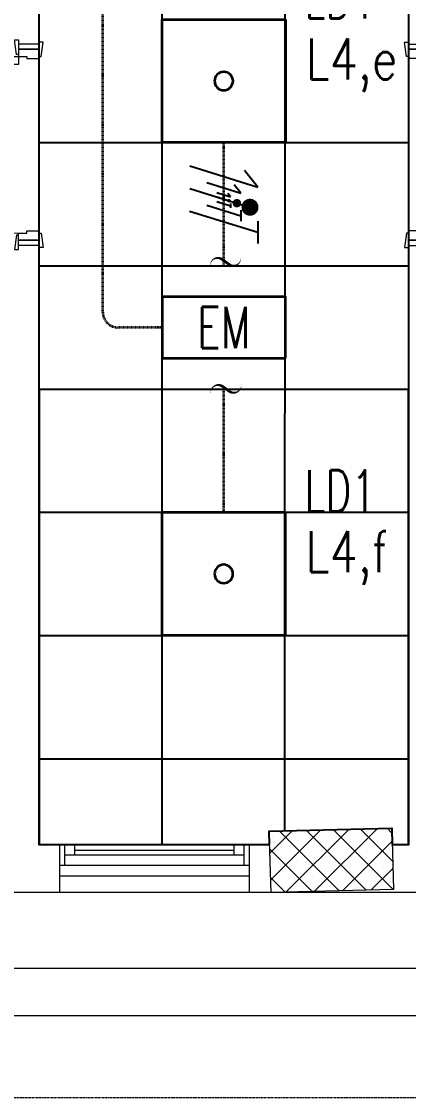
# Model space of a CAD drawing. Extents: x -12260 to 57327, y -29287 to 19916.
# Drawn here: x 32991 to 34876, y -14060 to -8820 of the extents above; entities that cross this region are included whole.
import ezdxf
from ezdxf.enums import TextEntityAlignment as Align

# ---------------------------------------------------------------- set-up
doc = ezdxf.new("R2010")
doc.units = 0
doc.header["$LTSCALE"] = 0.25
doc.linetypes.add('01-First Floor$0$HIDDEN', pattern=[9.525, 6.35, -3.175])
doc.linetypes.add('DASHDOT', pattern=[25.4, 12.7, -6.35, 0, -6.35])
for name, color, linetype, lineweight in [('01-First Floor$0$Aluminum', 251, 'Continuous', 5), ('01-First Floor$0$C-HYDR-CTCH', 251, 'Continuous', 5), ('01-First Floor$0$Hatch', 252, 'Continuous', 5), ('01-First Floor$0$Proj', 251, 'Continuous', 5), ('01-First Floor$0$Walls', 251, 'Continuous', 5), ('01-First Floor$0$Wooden Joinery', 251, 'Continuous', 5), ('E-LITE-CIRC', 6, 'Continuous', 25), ('E-LITE-CIRC-NUMB', 6, 'Continuous', 25), ('E-LITE-CLNG', 150, 'Continuous', 35), ('E-LITE-CLNG @ 100', 150, 'Continuous', 35), ('E-LITE-CLNG-CNDT', 6, 'DASHDOT', 35), ('E-LITE-CTRL', 6, 'Continuous', 25), ('E-LITE-IDEN', 6, 'Continuous', 25), ('E-POWR-WIRE', 6, 'Continuous', 25), ('E-POWR-WIRE @ 100', 6, 'Continuous', 25), ('E-POWR-WIRE @ 20', 6, 'Continuous', 25), ('E-POWR-WIRE @ 50', 6, 'Continuous', 25)]:
    doc.layers.add(name, color=color, linetype=linetype, lineweight=lineweight)
for name, color, linetype in [('01-First Floor$0$FALSE CEILING', 251, 'Continuous'), ('01-First Floor$0$X-WHITE glass', 255, 'Continuous'), ('E-LIGHTING CONDUIT', 6, 'Continuous')]:
    doc.layers.add(name, color=color, linetype=linetype)
doc.styles.add('DC_SIMPLEX', font='SIMPLEX.shx', dxfattribs={"width": 0.7})

# ---------------------------------------------------------------- blocks, each defined once
blk = doc.blocks.new('01-First Floor$0$A$C72370EFE')
at = {"layer": '01-First Floor$0$Wooden Joinery'}
for p, q in [((-0.01, -0.04), (-0.02, -0.04)), ((-0.01, -0.03), (-0.01, -0.07)), ((0, -0.03), (-0.01, -0.03)), ((0.04, -0.03), (0.05, -0.03)), ((0.05, -0.03), (0.05, -0.07)), ((0.05, -0.04), (0.06, -0.04)), ((-0.05, -0.07), (-0.05, -0.16)), ((-0.03, -0.07), (-0.03, -0.16)), ((-0.01, -0.06), (-0.02, -0.06)), ((0, -0.07), (-0.01, -0.07)), ((0.04, -0.07), (0.05, -0.07)), ((0.05, -0.06), (0.06, -0.06)), ((0.07, -0.07), (0.07, -0.16)), ((0.09, -0.07), (0.09, -0.16)), ((-0.01, -0.17), (-0.02, -0.17)), ((-0.01, -0.19), (-0.02, -0.19)), ((-0.01, -0.17), (-0.01, -0.19)), ((0.05, -0.17), (0.06, -0.17)), ((0.05, -0.17), (0.05, -0.19)), ((0.05, -0.19), (0.06, -0.19))]:
    blk.add_line(p, q, dxfattribs=at)
for centre, radius, start, end in [((-0.02, -0.07), 0.03, 90, 180), ((0.06, -0.07), 0.03, 0, 90), ((-0.02, -0.07), 0.01, 90, 180), ((0.06, -0.07), 0.01, 0, 90), ((-0.02, -0.16), 0.03, 180, 270), ((-0.02, -0.16), 0.01, 180, 270), ((0.06, -0.16), 0.01, 270, 0), ((0.06, -0.16), 0.03, 270, 0)]:
    blk.add_arc(centre, radius, start, end, dxfattribs=at)
blk = doc.blocks.new('01-First Floor$0$A$C5DAD61B4')
at = {"layer": '01-First Floor$0$Wooden Joinery'}
for points in [[(80, 959.1), (80, 969.1), (10, 979.1), (10, 959.1)], [(940, 959.1), (940, 969.1), (1010, 979.1), (1010, 959.1)], [(70, 859.1), (70, 849.1), (0, 839.1), (0, 859.1)], [(120, 859.1), (120, 0), (80, 0), (80, 859.1)], [(950, 859.1), (950, 849.1), (1020, 839.1), (1020, 859.1)]]:
    blk.add_lwpolyline(points, close=True, dxfattribs=at)
for points in [[(45, 859.1), (45, 959.1), (20, 959.1), (20, 859.1), (45, 859.1)], [(45, 859.1), (80, 859.1), (80, 899.1), (90, 899.1), (90, 959.1), (45, 959.1), (45, 859.1)], [(975, 859.1), (940, 859.1), (940, 899.1), (930, 899.1), (930, 959.1), (975, 959.1), (975, 859.1)], [(975, 859.1), (975, 959.1), (1000, 959.1), (1000, 859.1), (975, 859.1)]]:
    blk.add_lwpolyline(points, dxfattribs=at)
blk.add_arc((80, 859.1), 860, 272.666, 0, dxfattribs=at)
at = {"layer": '01-First Floor$0$Wooden Joinery', "xscale": 999.9999999998854, "yscale": 999.9999999998854, "zscale": 999.9999999998854, "rotation": 180}
blk.add_blockref('01-First Floor$0$A$C72370EFE', (120, 0), dxfattribs=at)
blk = doc.blocks.new('01-First Floor')
at = {"layer": '01-First Floor$0$Hatch'}
h = blk.add_hatch(dxfattribs=at)
h.set_pattern_fill('ANSI37', color=256, scale=30)
h.set_pattern_definition([(45, (-1823.345, -13062.25), (-67.35192, 67.35192), []), (135, (-1823.345, -13062.25), (-67.35192, -67.35192), [])])
h.paths.add_polyline_path([(49129.3, 8855.6), (48525.4, 8847.5), (48529.3, 8559.1), (49133.2, 8567.2)])
h.paths.add_polyline_path([(41968.6, 8847.9), (41385, 8842.5), (41365.1, 8551.1), (41948.6, 8556.5)])
h.paths.add_polyline_path([(27591.6, 8840.5), (26992.5, 8836.4), (26986.8, 8543.4), (27585.9, 8547.5)])
h.paths.add_polyline_path([(34776.8, 8842.7), (34175.6, 8835.2), (34167.4, 8549.5), (34768.6, 8557)])
h.paths.add_polyline_path([(20372.4, 8849.8), (19765.9, 8827.9), (19780.4, 8535.4), (20386.9, 8557.2)])
h.paths.add_polyline_path([(13635.8, 8839.4), (12413.8, 8863.3), (12407.4, 8567.2), (13629.3, 8543.3)])
h.paths.add_polyline_path([(13649.8, 1639.3), (12434.8, 1623.6), (12421.4, 1331.2), (13636.4, 1346.9)])
h.paths.add_polyline_path([(13623.8, -5553.9), (12420.7, -5569.8), (12415, -5862.9), (13618.1, -5846.9)])
h.paths.add_polyline_path([(13642.3, -12752.6), (12445.6, -12764), (12448.4, -13058.5), (13645.1, -13047)])
h.paths.add_polyline_path([(6007.3, -12750.5), (5403.7, -12754.2), (5414.4, -13039.6), (6017.9, -13035.9)])
h.paths.add_polyline_path([(5991.8, -5552.5), (5395, -5550.9), (5394.9, -5852.1), (5991.7, -5853.6)])
h.paths.add_polyline_path([(6001.7, 1637.1), (5382.4, 1638.3), (5371.8, 1335.4), (5991.1, 1334.1)])
h.paths.add_polyline_path([(5978.4, 8816.5), (5377.7, 8830.9), (5374.1, 8541.3), (5974.8, 8526.8)])
h.paths.add_polyline_path([(-1220.7, 8814.6), (-1823.3, 8837.3), (-1821.5, 8549), (-1218.8, 8526.3)])
h.paths.add_polyline_path([(-1213, -5563.7), (-1815, -5570.7), (-1811.6, -5862.3), (-1209.6, -5855.3)])
h.paths.add_polyline_path([(-1195.5, -12758.3), (-1793.9, -12759.3), (-1789, -13060), (-1190.6, -13059)])
h.paths.add_polyline_path([(20391.2, -12745), (19785.5, -12758), (19791.3, -13059.2), (20396.9, -13046.2)])
h.paths.add_polyline_path([(20384.7, -5552.6), (19790.3, -5570.1), (19792.4, -5866.7), (20386.8, -5849.1)])
h.paths.add_polyline_path([(20376, 1655.5), (19777, 1647.8), (19781.1, 1347.6), (20380, 1355.3)])
h.paths.add_polyline_path([(27576.3, 1640.2), (26974.4, 1644.9), (26978.6, 1352.8), (27580.6, 1348.1)])
h.paths.add_polyline_path([(27580.1, -5542.5), (26976.2, -5560), (26989.7, -5860.1), (27589.8, -5839.1)])
h.paths.add_polyline_path([(27596.2, -12758.5), (26992.3, -12751.9), (26990, -13037.6), (27593.8, -13044.2)])
h.paths.add_polyline_path([(34794.7, -12748), (34197.4, -12762.6), (34206.4, -13062.3), (34803.7, -13047.7)])
h.paths.add_polyline_path([(34787.4, -5559.7), (34186.1, -5557.7), (34187.2, -5855), (34788.5, -5856.9)])
h.paths.add_polyline_path([(34750.9, 1644.2), (34170.1, 1648.9), (34189.8, 1359), (34770.6, 1354.3)])
h.paths.add_polyline_path([(41954.3, 1643.4), (41356.7, 1657.2), (41358.7, 1365.3), (41956.3, 1351.5)])
h.paths.add_polyline_path([(41955.3, -5555.1), (41386.9, -5562.7), (41388.7, -5856.9), (41957.1, -5849.3)])
h.paths.add_polyline_path([(41992.3, -12752.3), (41387.1, -12754.9), (41388.4, -13059.5), (41993.7, -13056.8)])
h.paths.add_polyline_path([(49166.6, -12752.8), (48578.6, -12736.7), (48565.4, -13043.9), (49153.3, -13060)])
h.paths.add_polyline_path([(49150.8, -5553.4), (48547.6, -5552.3), (48545.6, -5848.8), (49148.8, -5849.9)])
at = {"layer": '01-First Floor$0$Aluminum'}
for p, q in [((34101, -12830), (33176, -12830)), ((33201, -12930), (33201, -12830)), ((33251, -12880), (33251, -12830)), ((34026, -12880), (34026, -12830)), ((34076, -12930), (34076, -12830)), ((34076, -12880), (33201, -12880)), ((33251, -12855), (34026, -12855)), ((34099.4, -12930), (33176, -12930)), ((33176, -12980), (34099.4, -12980)), ((33176, -13060), (34189.8, -13060))]:
    blk.add_line(p, q, dxfattribs=at)
at = {"layer": '01-First Floor$0$C-HYDR-CTCH', "elevation": 0, "flags": 128}
blk.add_lwpolyline([(34794.7, -12748), (34803.7, -13047.7), (34206.4, -13062.3), (34197.4, -12762.6), (34794.7, -12748)], dxfattribs=at)
at = {"layer": '01-First Floor$0$FALSE CEILING', "linetype": 'Continuous'}
for p, q in [((33676, -12830), (33676, -2710)), ((34274.3, -12760.7, 0), (34276, -2710)), ((33076, -9410), (34876, -9410)), ((33076, -10010), (34876, -10010)), ((33076, -10610), (34876, -10610)), ((33076, -11210), (34876, -11210)), ((33076, -11810), (34876, -11810)), ((33076, -12410), (34876, -12410))]:
    blk.add_line(p, q, dxfattribs=at)
at = {"layer": '01-First Floor$0$FALSE CEILING'}
for points in [[(34199.4, -12830), (33076, -12830), (33076, -2710), (34876, -2710), (34876, -12830), (34797.1, -12830)], [(34199.4, -12829.9), (34197.4, -12762.6), (34795.1, -12748), (34797.2, -12830.5)]]:
    blk.add_lwpolyline(points, dxfattribs=at)
at = {"layer": '01-First Floor$0$Proj'}
for p, q in [((19985.8, -13430), (34926.2, -13430)), ((19755.8, -13660), (35156.2, -13660))]:
    blk.add_line(p, q, dxfattribs=at)
at = {"layer": '01-First Floor$0$Proj', "linetype": '01-First Floor$0$HIDDEN', "ltscale": 3}
blk.add_lwpolyline([(48606, 9840), (-2814, 9840), (-2814, -14060), (48606, -14060)], dxfattribs=at)
blk.add_lwpolyline([(48606, 9840), (-2814, 9840), (-2814, -14060), (48606, -14060)], dxfattribs=at)
at = {"layer": '01-First Floor$0$Walls'}
for p, q in [((33076, -5501.8), (33076, -8830)), ((33076, -8930), (33076, -8830)), ((33076, -10610), (33076, -9910)), ((34876, -10610), (34876, -9910)), ((33076, -12830), (33076, -10610)), ((33076, -12830), (33176, -12830)), ((33176, -12830), (33176, -13060)), ((34199.4, -12830), (34099.4, -12830)), ((34099.4, -12830), (34099.4, -13060)), ((34189.8, -12830), (34199.4, -12830)), ((34797.1, -12830), (34876, -12830)), ((34797.1, -12830), (34876, -12830)), ((31207.6, -13060, 0), (33176, -13060)), ((34099.4, -13060), (35156.2, -13060)), ((34189.8, -13060), (35156.2, -13060))]:
    blk.add_line(p, q, dxfattribs=at)
at = {"layer": '01-First Floor$0$X-WHITE glass', "color": 253, "lineweight": 30, "ltscale": 6, "true_color": 0x9898cc}
for p, q in [((33076, -12830), (33076, -10610)), ((34876, -10610), (34876, -12830))]:
    blk.add_line(p, q, dxfattribs=at)
at = {"layer": '01-First Floor$0$Wooden Joinery', "rotation": 270}
blk.add_blockref('01-First Floor$0$A$C5DAD61B4', (32116.9, -8910), dxfattribs=at)
at = {"layer": '01-First Floor$0$Wooden Joinery', "xscale": -1, "rotation": 90}
blk.add_blockref('01-First Floor$0$A$C5DAD61B4', (35835.1, -8910), dxfattribs=at)
blk = doc.blocks.new('*U25')
blk.add_lwpolyline([(-300, 300), (-300, -300), (300, -300), (300, 300)], close=True)
blk.add_circle((0, 0), 45)
at = {"layer": 'E-LITE-CIRC-NUMB', "style": 'DC_SIMPLEX', "width": 0.7, "flags": 8}
blk.add_attdef('CIRCUIT', text='', height=200, rotation=0, dxfattribs=at).set_placement((-473.9, 300), align=Align.RIGHT)
at = {"layer": 'E-LITE-CTRL', "style": 'DC_SIMPLEX', "width": 0.7, "flags": 8}
blk.add_attdef('CONTROL', (1118.9, -935), '', height=200, rotation=360, dxfattribs=at)
at = {"layer": 'E-LITE-IDEN', "style": 'DC_SIMPLEX', "width": 0.7, "flags": 8}
blk.add_attdef('TYPE', (460.4, 457.6), '', height=200, rotation=360, dxfattribs=at)
blk = doc.blocks.new('*U41')
for p, q in [((-1.658, 1.617), (1.663, 0.587)), ((1.663, 0.587), (1.004, 1.389)), ((-1.66, 0.515), (1.66, -0.515)), ((-1.663, -0.587), (1.658, -1.617)), ((1.659, -1.078), (1.657, -2.157))]:
    blk.add_line(p, q)
at = {"const_width": 0.414}
blk.add_lwpolyline([(1.278, -0.19, 1), (1.277, -0.604, 1)], format="xyb", close=True, dxfattribs=at)
blk = doc.blocks.new('*U855')
at = {"layer": 'E-POWR-WIRE @ 100', "xscale": 100, "yscale": 100, "zscale": 100}
blk.add_blockref('*U41', (33976, -9684.9), dxfattribs=at)
at = {"layer": 'E-POWR-WIRE @ 20', "xscale": 20, "yscale": 20, "zscale": 20}
blk.add_blockref('*U41', (33976, -9684.9), dxfattribs=at)
at = {"layer": 'E-POWR-WIRE @ 50', "xscale": 50, "yscale": 50, "zscale": 50}
blk.add_blockref('*U41', (33976, -9684.9), dxfattribs=at)
blk = doc.blocks.new('DC_LT-CL-Emergency')
blk.add_lwpolyline([(3, -1.5), (3, 1.5), (-3, 1.5), (-3, -1.5)], close=True)
at = {"style": 'DC_SIMPLEX', "width": 0.7}
blk.add_text('EM', height=2, rotation=360, dxfattribs=at).set_placement((0, 0), align=Align.MIDDLE_CENTER)
at = {"layer": 'E-LITE-CTRL', "style": 'DC_SIMPLEX', "width": 0.7, "flags": 8}
blk.add_attdef('CONTROL', (4.739, -1.5), '', height=2, rotation=360, dxfattribs=at)
blk = doc.blocks.new('CD-CUT')
at = {"linetype": 'Continuous'}
blk.add_lwpolyline([(-30.4, 100, 0, 1.75, 0), (-13.9, 97.3, 1.75, 17.5, -0.545095), (15.4, 21.1, 17.5, 17.5, 0), (-15.4, -21.1, 17.5, 1.75, 0.545095), (13.9, -97.3, 1.75, 0, 0), (30.4, -100, 0, 0, 0)], format="xyseb", dxfattribs=at)

msp = doc.modelspace()

# ---------------------------------------------------------------- linework, layer by layer
at = {"layer": 'E-LITE-CLNG-CNDT', "color": 1}
msp.add_lwpolyline([(33676.5, -10310), (33461.4, -10310, -0.414214), (33386.4, -10235), (33386.4, -5710.6, -0.414214), (33461.4, -5635.6), (33483.6, -5635.6, 0.161846), (33528.5, -5620.6), (33676.5, -5510)], format="xyb", dxfattribs=at)
at = {"layer": 'E-LITE-CLNG-CNDT'}
for points in [[(33976.5, -10010), (33976.5, -9410)], [(33976.5, -11210), (33976.5, -10601.7)]]:
    msp.add_lwpolyline(points, dxfattribs=at)

# ---------------------------------------------------------------- block references
at = {"layer": 'E-LIGHTING CONDUIT', "xscale": 0.762, "yscale": 0.762, "zscale": 0.762, "rotation": 270}
for p in [(33984.6, -9990.5), (33986.7, -10609.1)]:
    msp.add_blockref('CD-CUT', p, dxfattribs=at)
at = {"layer": 'E-LITE-CLNG'}
ref = msp.add_blockref('*U25', (33976, -9110), dxfattribs=dict(at, xscale=-1))
ref.add_attrib('TYPE', 'LD1', (34369.5, -8805.5), dxfattribs={"layer": 'E-LITE-IDEN', "height": 200, "rotation": 0, "style": 'DC_SIMPLEX', "width": 0.7, "flags": 8})
ref = msp.add_blockref('*U25', (33975.8, -11510), dxfattribs=dict(at, xscale=-1))
ref.add_attrib('TYPE', 'LD1', (34369.3, -11205.5), dxfattribs={"layer": 'E-LITE-IDEN', "height": 200, "rotation": 0, "style": 'DC_SIMPLEX', "width": 0.7, "flags": 8})
at = {"layer": 'E-LITE-CLNG @ 100', "xscale": 100, "yscale": 100, "zscale": 100}
msp.add_blockref('DC_LT-CL-Emergency', (33976.5, -10310), dxfattribs=at)
at = {"layer": 'E-LITE-CLNG-CNDT'}
msp.add_blockref('01-First Floor', (0, 0), dxfattribs=at)
at = {"layer": 'E-POWR-WIRE'}
msp.add_blockref('*U855', (0, 0), dxfattribs=at)

# ---------------------------------------------------------------- texts
at = {"layer": 'E-LITE-CIRC', "style": 'DC_SIMPLEX', "width": 0.8}
for s, p in [('L4,e', (34375.4, -9102.2, 0)), ('L4,f', (34375.2, -11502.2, 0))]:
    msp.add_text(s, height=200, rotation=0, dxfattribs=at).set_placement(p)

doc.saveas('drawing.dxf')
